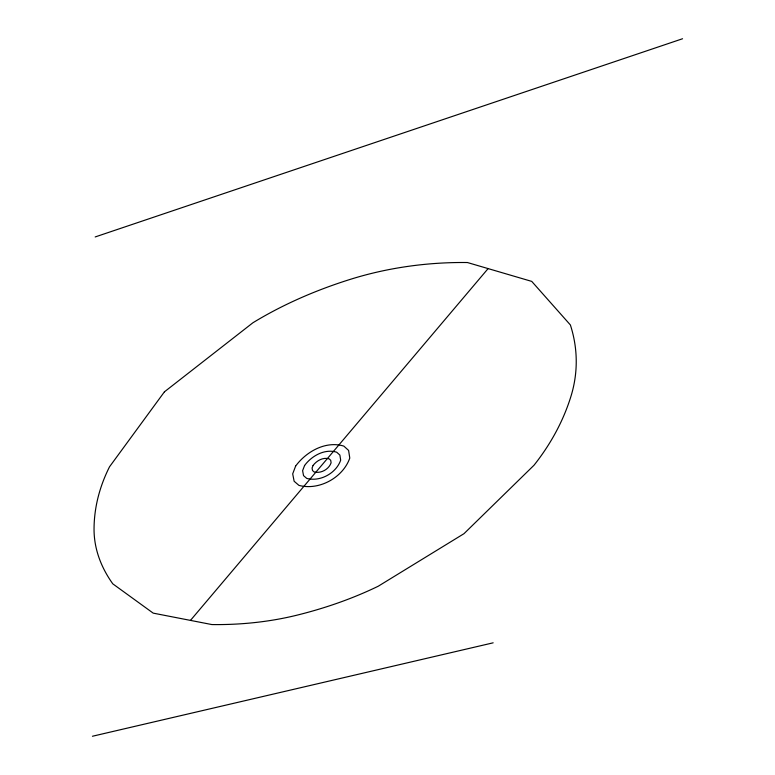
<?xml version="1.0" encoding="UTF-8"?>
<svg xmlns="http://www.w3.org/2000/svg" width="775" height="775" viewBox="0 0 775 775"><rect width="100%" height="100%" fill="white"/><g stroke="black" fill="none" stroke-linecap="round" stroke-linejoin="round"><path stroke-width="1.16" d="M190.466 620.397L488.105 268.596M95.18 236.947L682.562 38.75M92.438 736.25L493.162 642.824M295.614 466.104L292.698 473.854L294.132 481.256L298.956 485.392C319.077 490.778 342.996 477.652 349.777 458.073L348.605 450.43L343.809 446.09C325.752 440.558 306.202 451.622 295.614 466.104M304.594 465.484L302.608 470.667L303.538 475.627L306.755 478.417C320.182 482.031 336.205 473.244 340.68 460.137L339.876 455.07L336.67 452.193C324.657 448.522 311.666 455.874 304.594 465.484M313.081 465.455L312.073 468.052L312.528 470.541L314.127 471.946C320.85 473.767 328.9 469.359 331.109 462.782L330.692 460.263L329.084 458.839C323.097 457.017 316.626 460.679 313.081 465.455M164.416 391.84L109.527 466.792A348.372 211.604 -1.8 0 0 94.046 528.773A221.543 134.918 1.2 0 0 112.801 583.846L153.198 613.132L211.856 624.563A229.826 144.247 4.2 0 0 297.319 615.088A383.77 254.123 6.5 0 0 378.268 586.21L463.993 533.675L534.023 465.223A395.744 272.141 5.5 0 0 570.749 396.984A248.349 169.531 0.9 0 0 570.381 324.957L531.737 281.393L467.432 262.531A253.425 164.881 -2.6 0 0 350.852 279.184A359.862 224.149 -3.3 0 0 252.921 322.758L164.416 391.84"/></g></svg>
